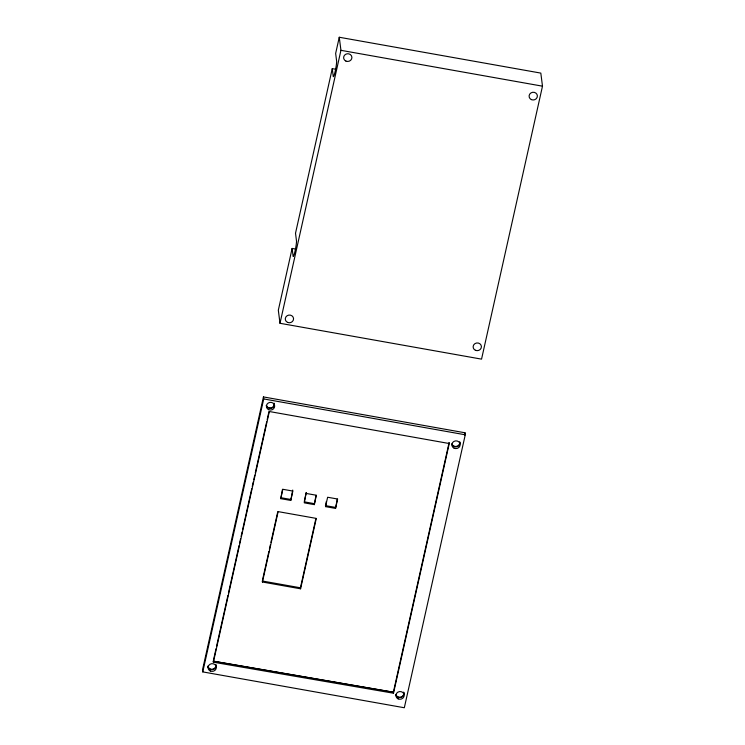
<?xml version="1.0" encoding="UTF-8"?>
<svg xmlns="http://www.w3.org/2000/svg" width="745" height="745" viewBox="0 0 745 745"><rect width="100%" height="100%" fill="white"/><g stroke="black" fill="none" stroke-linecap="round" stroke-linejoin="round"><path stroke-width="1.12" d="M296.175 249.147L292.124 248.43L278.323 310.209L279.999 323.293L481.549 359.137L542.49 86.178L540.814 73.103L339.264 37.25L335.65 53.454L336.675 61.5A8.996 1.052 -79.9 0 1 335.241 71.11A8.996 1.052 -79.9 0 1 333.285 76.698L332.261 68.652L336.312 69.369M332.261 68.652L295.514 233.241L296.538 241.287A8.996 1.052 -79.9 0 1 295.104 250.888A8.996 1.052 -79.9 0 1 293.148 256.476L292.124 248.43M263.451 396.927L202.51 669.885L202.77 671.897L404.321 707.75L465.262 434.791L465.001 432.78L263.451 396.927L263.711 398.938L202.77 671.897M279.999 323.293L340.94 50.325L339.264 37.25M213.498 660.061L216.031 648.718M216.534 646.446L227.933 595.404M228.436 593.141L239.08 545.498M239.583 543.226L240.598 538.691M241.101 536.419L242.116 531.883M242.619 529.62L251.736 488.785M252.248 486.513L253.253 481.978M253.766 479.706L254.781 475.17M255.284 472.898L266.682 421.856M267.185 419.593L268.954 411.65M213.377 662.203L269.336 411.519L449.244 443.526L393.5 693.222L213.377 662.203L213.247 661.197L393.369 692.217L393.5 693.222M280.753 498.656L282.849 489.288L292.86 491.067L290.764 500.435L280.753 498.656L282.485 489.325M262.547 579.871L268.889 551.486M269.392 549.214L270.407 544.679M270.919 542.407L277.764 511.75M262.426 582.013L278.146 511.619L316.29 518.408L300.57 588.801L262.426 582.013L262.296 581.007L300.44 587.796L300.57 588.801M290.764 500.435L292.729 490.061M304.398 500.798L306.251 492.473L304.295 502.847L314.297 504.626L316.392 495.257L306.381 493.479M314.297 504.626L316.029 495.295M300.44 587.796L315.908 518.529M325.528 506.619L327.623 497.25L337.625 499.029L335.539 508.407L325.528 506.619L326.329 501.45M335.539 508.407L337.271 499.066M464.498 435.043L465.001 432.78M213.238 661.132L393.369 692.217L449.114 442.521L449.244 443.526M340.94 50.325L542.49 86.178M263.711 398.938L465.262 434.791M280.623 497.651L290.634 499.429M304.165 501.841L314.176 503.62M325.397 505.613L335.408 507.392M459.73 441.738A4.153 3.865 -7.3 0 1 457.085 446.665A4.153 3.865 -7.3 0 1 451.852 444.29M403.762 692.422A4.153 3.865 -7.3 0 1 401.117 697.348A4.153 3.865 -7.3 0 1 395.884 694.973M215.91 664.531A4.153 3.865 -7.3 0 1 212.735 669.597A4.153 3.865 -7.3 0 1 207.827 666.095M274.244 403.222A4.153 3.865 -7.3 0 1 271.599 408.148A4.153 3.865 -7.3 0 1 266.375 405.764M459.888 442.428A4.153 3.865 -7.3 0 1 451.815 443.992M403.725 692.124A4.153 3.865 -7.3 0 1 401.08 697.041A4.153 3.865 -7.3 0 1 395.846 694.666M216.069 665.22A4.153 3.865 -7.3 0 1 207.995 666.784M274.411 403.902A4.153 3.865 -7.3 0 1 266.328 405.466M475.403 350.28A4.153 3.865 -7.3 0 0 481.41 346.509A4.153 3.865 -7.3 0 0 475.003 343.603A4.153 3.865 -7.3 0 0 475.403 350.28M531.362 99.597A4.153 3.865 -7.3 0 0 537.378 95.826A4.153 3.865 -7.3 0 0 530.962 92.92A4.153 3.865 -7.3 0 0 531.362 99.597M287.551 322.389A4.153 3.865 -7.3 0 0 293.558 318.618A4.153 3.865 -7.3 0 0 287.151 315.712A4.153 3.865 -7.3 0 0 287.551 322.389M345.885 61.071A4.153 3.865 -7.3 0 0 351.901 57.309A4.153 3.865 -7.3 0 0 345.484 54.394A4.153 3.865 -7.3 0 0 345.885 61.071M210.314 671.003A4.153 3.865 -7.3 0 0 216.329 667.231A4.153 3.865 -7.3 0 0 209.913 664.326A4.153 3.865 -7.3 0 0 210.314 671.003M398.175 698.885A4.153 3.865 -7.3 0 0 404.181 695.122A4.153 3.865 -7.3 0 0 397.774 692.207A4.153 3.865 -7.3 0 0 398.175 698.885M268.656 409.685A4.153 3.865 -7.3 0 0 274.663 405.913A4.153 3.865 -7.3 0 0 268.256 403.008A4.153 3.865 -7.3 0 0 268.656 409.685M454.133 448.211A4.153 3.865 -7.3 0 0 460.149 444.439A4.153 3.865 -7.3 0 0 453.733 441.534A4.153 3.865 -7.3 0 0 454.133 448.211"/></g></svg>
